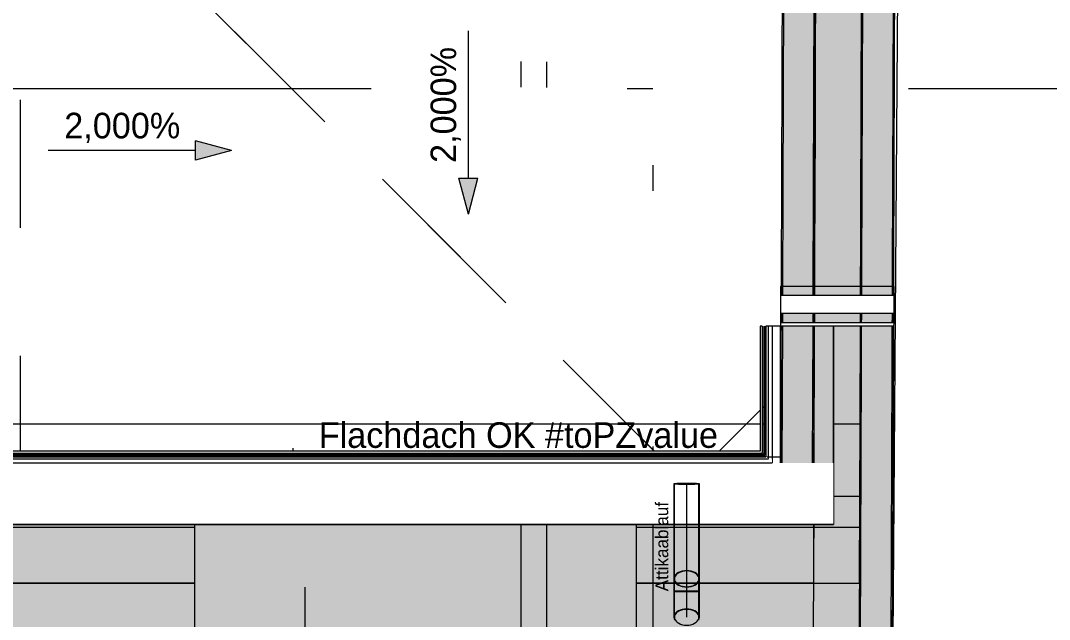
# Model space of a CAD drawing. Header units: metres. Extents: x -3 to 171, y -23 to 41.
# Drawn here: x 15.529 to 19.551, y -14.076 to -11.735 of the extents above; entities that cross this region are included whole.
import ezdxf

# ---------------------------------------------------------------- set-up
doc = ezdxf.new("R2010")
doc.units = ezdxf.units.M
doc.header["$MEASUREMENT"] = 0
doc.set_wipeout_variables(frame=1)
for name, pattern in [('Achse', [0.004, 0.002, -0.001, 0, -0.001]), ('Schnittlinie', [0.006, 0.003, -0.0015, 0, -0.0015]), ('Strichlinie weit', [0.004, 0.003, -0.001]), ('Untersicht', [0.001, 0.0005, -0.0005]), ('Wipeout_Contour', [1, 0, -1])]:
    doc.linetypes.add(name, pattern=pattern)
for name, color, linetype in [('5._2.DG PP STG1_1_000 Achsraster', 7, 'Continuous'), ('5._2.DG PP STG1_1_110 Wand Aussen', 7, 'Continuous'), ('5._2.DG PP STG1_1_140 Brüstung', 7, 'Continuous'), ('5._2.DG PP STG1_1_210 Decke', 7, 'Continuous'), ('5._2.DG PP STG1_1_220 Bodenaufbau - Außen_ Gefälle', 7, 'Continuous'), ('5._2.DG PP STG1_1_221 Bodenaufbau - Abdichtung', 7, 'Continuous'), ('5._2.DG PP STG1_1_221 Bodenaufbau - Terrassenbelag', 7, 'Continuous'), ('5._2.DG PP STG1_1_310 Dachkonstruktion massiv', 7, 'Continuous'), ('5._2.DG PP STG1_1_320 Dachstuhl', 7, 'Continuous'), ('5._2.DG PP STG1_1_325 Dachfenster', 7, 'Continuous'), ('5._2.DG PP STG1_1_330 Dachaufbau', 7, 'Continuous'), ('5._2.DG PP STG1_1_611 Entwässerung', 7, 'Continuous'), ('5._2.DG PP STG1_1_815 Raumbegrenzung', 7, 'Continuous'), ('5._2.DG PP STG1_1_851 Marker Schnitt', 7, 'Continuous'), ('5._2.DG PP STG1_1_950 Polierplan Bemaßung', 7, 'Continuous'), ('5._2.DG PP STG1_1_955 Polierplan Beschriftung', 7, 'Continuous'), ('5._2.DG PP STG1_1_Neubau_840 Baulinien', 7, 'Continuous')]:
    doc.layers.add(name, color=color, linetype=linetype)
doc.styles.add('ERSTELLTER_STIL_2', font='')
doc.styles.get('ERSTELLTER_STIL_2').set_extended_font_data('Eurostile')
doc.linetypes.add('Grenze Bundesland', pattern='A,0,[1,415_260415_PP_VA_1_8 2 DG1.Shx,S=1.5873e-05,R=0,X=0,Y=0],-0.003,0', length=0.003)
doc.linetypes.add('Grenze Grundstück', pattern='A,0,[2,415_260415_PP_VA_1_8 2 DG1.Shx,S=0.00031746,R=0,X=0,Y=0],-0.04,0', length=0.04)

msp = doc.modelspace()

# ---------------------------------------------------------------- hatches: boundary and pattern name
at = {"layer": '5._2.DG PP STG1_1_110 Wand Aussen', "linetype": 'Continuous', "lineweight": 0, "true_color": 0x373737}
msp.add_hatch(color=250, dxfattribs=at).paths.add_polyline_path([(18.81, -14.9996), (18.86, 0.0004), (18.855, 0.0004), (18.805, -14.9996)])
at = {"layer": '5._2.DG PP STG1_1_110 Wand Aussen', "linetype": 'Continuous', "lineweight": 13, "true_color": 0xff6400}
msp.add_hatch(color=30, dxfattribs=at).paths.add_polyline_path([(18.93, -15), (18.98, 0), (18.86, 0.0004), (18.81, -14.9996)])
at = {"layer": '5._2.DG PP STG1_1_950 Polierplan Bemaßung', "linetype": 'Continuous', "lineweight": 13, "true_color": 0x6c6cff}
for points in [[(16.3532, -12.243), (16.2133, -12.2055), (16.2133, -12.2805)], [(17.2794, -12.4915), (17.3169, -12.3516), (17.2419, -12.3516)]]:
    msp.add_hatch(color=171, dxfattribs=at).paths.add_polyline_path(points)
at = {"layer": '5._2.DG PP STG1_1_950 Polierplan Bemaßung', "linetype": 'Continuous', "lineweight": 0, "true_color": 0x000000}
for points in [[(16.5944, -13.5067), (16.6444, -13.5067), (16.6406, -13.4876), (16.6298, -13.4713), (16.6136, -13.4605), (16.5944, -13.4567)], [(16.5944, -13.5067), (16.5444, -13.5067), (16.5482, -13.5258), (16.5591, -13.5421), (16.5753, -13.5529), (16.5944, -13.5567)]]:
    msp.add_hatch(color=18, dxfattribs=at).paths.add_polyline_path(points)

# ---------------------------------------------------------------- linework, layer by layer
at = {"layer": '5._2.DG PP STG1_1_000 Achsraster', "color": 5, "linetype": 'Achse', "lineweight": 0, "ltscale": 1000}
for p, q in [((18, 3), (18, -22.5231)), ((-1.5, -12), (21, -12))]:
    msp.add_line(p, q, dxfattribs=at)
at = {"layer": '5._2.DG PP STG1_1_110 Wand Aussen', "color": 7, "linetype": 'Continuous', "lineweight": 18, "ltscale": 1000}
msp.add_line((18.805, -14.9996), (18.855, 0.0004), dxfattribs=at)
at = {"layer": '5._2.DG PP STG1_1_110 Wand Aussen', "color": 7, "linetype": 'Continuous', "lineweight": 13, "ltscale": 1000}
for p, q in [((18.81, -14.9996), (18.86, 0.0004)), ((18.93, -15), (18.98, 0))]:
    msp.add_line(p, q, dxfattribs=at)
at = {"layer": '5._2.DG PP STG1_1_110 Wand Aussen', "color": 7, "linetype": 'Continuous', "lineweight": 13, "ltscale": 1000, "flags": 128}
for points in [[(18.935, -15), (18.985, 0)], [(18.5049, -13.5446), (18.4999, -13.5446)], [(18.6249, -13.545), (18.5049, -13.5446)], [(18.6299, -13.545), (18.6249, -13.545)]]:
    msp.add_lwpolyline(points, dxfattribs=at)
at = {"layer": '5._2.DG PP STG1_1_210 Decke', "color": 7, "linetype": 'Continuous', "lineweight": 13, "ltscale": 1000, "true_color": 0xf4f4f4, "flags": 128}
msp.add_lwpolyline([(0.1362, -1.6878), (0.1803, -13.715), (6.39, -13.715), (6.39, -14.87), (12.42, -14.87), (12.42, -13.715), (18.8093, -13.715), (18.8494, -1.6878), (12.525, -1.6878), (12.525, -0.13), (6.455, -0.13), (6.455, -1.6878)], close=True, dxfattribs=at)
at = {"layer": '5._2.DG PP STG1_1_220 Bodenaufbau - Außen_ Gefälle', "color": 7, "linetype": 'Continuous', "lineweight": 13, "ltscale": 1000, "flags": 128}
msp.add_lwpolyline([(12.55, -13.545), (18.6299, -13.545), (18.6378, -11.155), (12.55, -11.155)], close=True, dxfattribs=at)
at = {"layer": '5._2.DG PP STG1_1_221 Bodenaufbau - Abdichtung', "color": 171, "linetype": 'Untersicht', "lineweight": 13, "ltscale": 1000, "true_color": 0x6c6cff, "flags": 128}
for points in [[(18.1328, -13.545), (15.5228, -10.935)], [(15.5289, -10.9411), (18.1328, -13.545)], [(15.5289, -13.545), (15.5289, -10.9411)], [(18.6383, -11.025), (18.6315, -13.0463)], [(18.1328, -13.545), (18.6315, -13.0463)], [(18.6315, -13.0463), (18.1328, -13.545)], [(18.6315, -13.0463), (18.6299, -13.545)], [(18.6325, -13.0453), (18.6309, -13.545)], [(18.6313, -13.545), (18.6329, -13.0449)], [(18.6315, -13.0463), (18.6325, -13.0453), (18.6329, -13.0449)], [(18.1328, -13.545), (15.5289, -13.545)], [(18.6299, -13.545), (18.1328, -13.545)], [(18.6299, -13.545), (18.6309, -13.545)]]:
    msp.add_lwpolyline(points, dxfattribs=at)
at = {"layer": '5._2.DG PP STG1_1_221 Bodenaufbau - Terrassenbelag', "color": 7, "linetype": 'Continuous', "lineweight": 18, "ltscale": 1000, "flags": 128}
for points in [[(18.6378, -11.16), (18.63, -13.505)], [(18.63, -13.505), (12.555, -13.505)]]:
    msp.add_lwpolyline(points, dxfattribs=at)
at = {"layer": '5._2.DG PP STG1_1_310 Dachkonstruktion massiv', "color": 7, "linetype": 'Continuous', "lineweight": 18, "ltscale": 1000, "flags": 128}
for points in [[(18.8107, -13.3122), (12.24, -13.3122)], [(18.8086, -13.9344), (18.8097, -13.595), (18.8107, -13.3122)], [(18.8097, -13.595), (12.24, -13.595)], [(12.55, -13.9344), (18.8086, -13.9344)], [(18.8086, -13.9344), (18.8055, -14.87)]]:
    msp.add_lwpolyline(points, dxfattribs=at)
at = {"layer": '5._2.DG PP STG1_1_320 Dachstuhl', "color": 7, "linetype": 'Continuous', "lineweight": 18, "ltscale": 1000, "flags": 128}
for points in [[(12.42, -13.585), (18.6297, -13.585)], [(18.6297, -13.585), (18.6286, -13.9344)], [(18.6286, -13.9344), (12.42, -13.9344)]]:
    msp.add_lwpolyline(points, dxfattribs=at)
at = {"layer": '5._2.DG PP STG1_1_330 Dachaufbau', "color": 7, "linetype": 'Continuous', "lineweight": 13, "ltscale": 1000}
msp.add_line((18.9422, -12.7744), (18.4999, -12.7744), dxfattribs=at)
at = {"layer": '5._2.DG PP STG1_1_330 Dachaufbau', "color": 7, "linetype": 'Continuous', "lineweight": 18, "ltscale": 1000, "flags": 128}
msp.add_lwpolyline([(18.9419, -12.93), (18.9348, -15.07)], dxfattribs=at)
at = {"layer": '5._2.DG PP STG1_1_611 Entwässerung', "color": 171, "linetype": 'Continuous', "lineweight": 13, "ltscale": 1000, "true_color": 0x6c6cff}
for p, q in [((18.0828, -13.9173), (18.0828, -14.0673)), ((18.1828, -14.0673), (18.1828, -13.9173))]:
    msp.add_line(p, q, dxfattribs=at)
at = {"layer": '5._2.DG PP STG1_1_611 Entwässerung', "color": 171, "linetype": 'Grenze Bundesland', "lineweight": 13, "ltscale": 1000, "true_color": 0x6c6cff}
for p, q in [((18.0848, -14.0673), (18.0848, -13.9173)), ((18.1808, -14.0673), (18.1808, -13.9173))]:
    msp.add_line(p, q, dxfattribs=at)
at = {"layer": '5._2.DG PP STG1_1_611 Entwässerung', "color": 7, "linetype": 'Strichlinie weit', "lineweight": 13, "ltscale": 1000}
msp.add_line((18.1328, -14.0673), (18.1328, -13.9173), dxfattribs=at)
at = {"layer": '5._2.DG PP STG1_1_611 Entwässerung', "color": 171, "linetype": 'Strichlinie weit', "lineweight": 13, "ltscale": 1000, "true_color": 0x6c6cff, "flags": 128}
for points in [[(18.1328, -13.8852), (18.1241, -13.8857), (18.1157, -13.8871), (18.1078, -13.8895), (18.1007, -13.8927), (18.0945, -13.8966), (18.0895, -13.9012), (18.0858, -13.9063), (18.0836, -13.9117), (18.0828, -13.9173), (18.0836, -13.9229), (18.0858, -13.9283), (18.0895, -13.9334), (18.0945, -13.938), (18.1007, -13.9419), (18.1078, -13.9451), (18.1157, -13.9475), (18.1241, -13.949), (18.1328, -13.9494), (18.1415, -13.949), (18.1499, -13.9475), (18.1578, -13.9451), (18.165, -13.9419), (18.1711, -13.938), (18.1761, -13.9334), (18.1798, -13.9283), (18.1821, -13.9229), (18.1828, -13.9173), (18.1821, -13.9117), (18.1798, -13.9063), (18.1761, -13.9012), (18.1711, -13.8966), (18.165, -13.8927), (18.1578, -13.8895), (18.1499, -13.8871), (18.1415, -13.8857)], [(18.1328, -13.8865), (18.1245, -13.8869), (18.1164, -13.8883), (18.1088, -13.8906), (18.102, -13.8937), (18.0961, -13.8975), (18.0913, -13.9019), (18.0877, -13.9068), (18.0856, -13.9119), (18.0848, -13.9173), (18.0856, -13.9227), (18.0877, -13.9279), (18.0913, -13.9327), (18.0961, -13.9371), (18.102, -13.9409), (18.1088, -13.944), (18.1164, -13.9463), (18.1245, -13.9477), (18.1328, -13.9482), (18.1412, -13.9477), (18.1492, -13.9463), (18.1568, -13.944), (18.1637, -13.9409), (18.1696, -13.9371), (18.1744, -13.9327), (18.1779, -13.9279), (18.1801, -13.9227), (18.1808, -13.9173), (18.1801, -13.9119), (18.1779, -13.9068), (18.1744, -13.9019), (18.1696, -13.8975), (18.1637, -13.8937), (18.1568, -13.8906), (18.1492, -13.8883), (18.1412, -13.8869)], [(18.1328, -13.9648), (18.1245, -13.9648), (18.1164, -13.9649), (18.1088, -13.9649), (18.102, -13.965), (18.0961, -13.9651), (18.0913, -13.9653), (18.0877, -13.9654), (18.0856, -13.9656), (18.0848, -13.9658), (18.0856, -13.9659), (18.0877, -13.9661), (18.0913, -13.9662), (18.0961, -13.9664), (18.102, -13.9665), (18.1088, -13.9666), (18.1164, -13.9667), (18.1245, -13.9667), (18.1328, -13.9667), (18.1412, -13.9667), (18.1492, -13.9667), (18.1568, -13.9666), (18.1637, -13.9665), (18.1696, -13.9664), (18.1744, -13.9662), (18.1779, -13.9661), (18.1801, -13.9659), (18.1808, -13.9658), (18.1801, -13.9656), (18.1779, -13.9654), (18.1744, -13.9653), (18.1696, -13.9651), (18.1637, -13.965), (18.1568, -13.9649), (18.1492, -13.9649), (18.1412, -13.9648)], [(18.1328, -14.0365), (18.1245, -14.0369), (18.1164, -14.0383), (18.1088, -14.0406), (18.102, -14.0437), (18.0961, -14.0475), (18.0913, -14.0519), (18.0877, -14.0568), (18.0856, -14.0619), (18.0848, -14.0673), (18.0856, -14.0727), (18.0877, -14.0779), (18.0913, -14.0827), (18.0961, -14.0871), (18.102, -14.0909), (18.1088, -14.094), (18.1164, -14.0963), (18.1245, -14.0977), (18.1328, -14.0982), (18.1412, -14.0977), (18.1492, -14.0963), (18.1568, -14.094), (18.1637, -14.0909), (18.1696, -14.0871), (18.1744, -14.0827), (18.1779, -14.0779), (18.1801, -14.0727), (18.1808, -14.0673), (18.1801, -14.0619), (18.1779, -14.0568), (18.1744, -14.0519), (18.1696, -14.0475), (18.1637, -14.0437), (18.1568, -14.0406), (18.1492, -14.0383), (18.1412, -14.0369)]]:
    msp.add_lwpolyline(points, close=True, dxfattribs=at)
at = {"layer": '5._2.DG PP STG1_1_611 Entwässerung', "color": 171, "linetype": 'Continuous', "lineweight": 13, "ltscale": 1000, "true_color": 0x6c6cff, "flags": 128}
msp.add_lwpolyline([(18.1328, -13.9648), (18.1241, -13.9648), (18.1157, -13.9648), (18.1078, -13.9649), (18.1007, -13.965), (18.0945, -13.9651), (18.0895, -13.9653), (18.0858, -13.9654), (18.0836, -13.9656), (18.0828, -13.9658), (18.0836, -13.9659), (18.0858, -13.9661), (18.0895, -13.9663), (18.0945, -13.9664), (18.1007, -13.9665), (18.1078, -13.9666), (18.1157, -13.9667), (18.1241, -13.9667), (18.1328, -13.9668), (18.1415, -13.9667), (18.1499, -13.9667), (18.1578, -13.9666), (18.165, -13.9665), (18.1711, -13.9664), (18.1761, -13.9663), (18.1798, -13.9661), (18.1821, -13.9659), (18.1828, -13.9658), (18.1821, -13.9656), (18.1798, -13.9654), (18.1761, -13.9653), (18.1711, -13.9651), (18.165, -13.965), (18.1578, -13.9649), (18.1499, -13.9648), (18.1415, -13.9648)], close=True, dxfattribs=at)
msp.add_lwpolyline([(18.1798, -14.0783), (18.1821, -14.0729), (18.1828, -14.0673), (18.1821, -14.0617), (18.1798, -14.0563), (18.1761, -14.0512), (18.1711, -14.0466), (18.165, -14.0427), (18.1578, -14.0395), (18.1499, -14.0371), (18.1415, -14.0357), (18.1328, -14.0352), (18.1241, -14.0357), (18.1157, -14.0371), (18.1078, -14.0395), (18.1007, -14.0427), (18.0945, -14.0466), (18.0895, -14.0512), (18.0858, -14.0563), (18.0836, -14.0617), (18.0828, -14.0673), (18.0836, -14.0729), (18.0858, -14.0783)], dxfattribs=at)
at = {"layer": '5._2.DG PP STG1_1_950 Polierplan Bemaßung', "color": 171, "linetype": 'Continuous', "lineweight": 13, "ltscale": 1000, "true_color": 0x6c6cff}
for p, q in [((17.2794, -12.2915), (17.2794, -11.7752)), ((16.2133, -12.2805), (16.2133, -12.2055)), ((16.3532, -12.243), (16.2133, -12.2055)), ((16.1532, -12.243), (15.6369, -12.243)), ((16.2133, -12.243), (16.1532, -12.243)), ((16.3532, -12.243), (16.2133, -12.2805)), ((17.2794, -12.3516), (17.2794, -12.2915)), ((17.2419, -12.3516), (17.3169, -12.3516)), ((17.2794, -12.4915), (17.2419, -12.3516)), ((17.2794, -12.4915), (17.3169, -12.3516))]:
    msp.add_line(p, q, dxfattribs=at)
at = {"layer": '5._2.DG PP STG1_1_950 Polierplan Bemaßung', "color": 7, "linetype": 'Continuous', "lineweight": 13, "ltscale": 1000}
for p, q in [((16.5944, -13.6067), (16.5944, -13.4067)), ((16.4944, -13.5067), (16.6944, -13.5067))]:
    msp.add_line(p, q, dxfattribs=at)
msp.add_circle((16.5944, -13.5067), 0.05, dxfattribs=at)

# ---------------------------------------------------------------- texts
at = {"layer": '5._2.DG PP STG1_1_950 Polierplan Bemaßung', "color": 171, "linetype": 'Continuous', "lineweight": 13, "true_color": 0x6c6cff, "insert": (17.2503, -12.2915), "char_height": 0.1, "attachment_point": 7, "rotation": 90, "style": 'ERSTELLTER_STIL_2'}
msp.add_mtext('\\A1;{\\pql;\\fEurostile|b0|i0|c0|p0;\\W1.000000;2,000\\fEurostile|b0|i0|c0|p0;\\W1.000000;%}', dxfattribs=at)
at = {"layer": '5._2.DG PP STG1_1_950 Polierplan Bemaßung', "color": 171, "linetype": 'Continuous', "lineweight": 13, "true_color": 0x6c6cff, "insert": (16.1532, -12.214), "char_height": 0.1, "attachment_point": 9, "style": 'ERSTELLTER_STIL_2'}
msp.add_mtext('\\A1;{\\pqr;\\fEurostile|b0|i0|c0|p0;\\W1.000000;2,000\\fEurostile|b0|i0|c0|p0;\\W1.000000;%}', dxfattribs=at)
at = {"layer": '5._2.DG PP STG1_1_950 Polierplan Bemaßung', "color": 7, "linetype": 'Continuous', "lineweight": 13, "insert": (16.6944, -13.4067), "char_height": 0.1, "width": 1.59712, "attachment_point": 7, "style": 'ERSTELLTER_STIL_2'}
msp.add_mtext('\\A1;{\\pql;\\fEurostile|b0|i0|c0|p0;\\W1.000000;Flachdach OK #toPZvalue}', dxfattribs=at)

# ---------------------------------------------------------------- next in the draw order: wipeouts: each hides what was drawn before it
at = {"color": 254, "linetype": 'Wipeout_Contour', "lineweight": 0, "ltscale": 90.627839}
msp.add_wipeout([(18.4247, -13.4181), (18.4247, -12.93), (18.4197, -12.93), (18.4197, -13.4181)], dxfattribs=at).dxf.layer = '5._2.DG PP STG1_1_140 Brüstung'

# ---------------------------------------------------------------- next in the draw order: wipeouts: each hides what was drawn before it
at = {"color": 254, "linetype": 'Wipeout_Contour', "lineweight": 0, "ltscale": 90.64795}
msp.add_wipeout([(18.4284, -13.4231), (18.4284, -12.93), (18.4247, -12.93), (18.4247, -13.4231)], dxfattribs=at).dxf.layer = '5._2.DG PP STG1_1_140 Brüstung'

# ---------------------------------------------------------------- next in the draw order: hatches: boundary and pattern name
at = {"layer": '5._2.DG PP STG1_1_140 Brüstung', "linetype": 'Continuous', "lineweight": 13}
for points in [[(18.4338, -13.4268), (18.4338, -12.93), (18.4284, -12.93), (18.4284, -13.4268)], [(18.4428, -13.4358), (18.4428, -12.93), (18.4373, -12.93), (18.4373, -13.4358)]]:
    msp.add_hatch(color=4, dxfattribs=at).paths.add_polyline_path(points)

# ---------------------------------------------------------------- next in the draw order: linework, layer by layer
at = {"layer": '5._2.DG PP STG1_1_140 Brüstung', "color": 7, "linetype": 'Continuous', "lineweight": 18, "ltscale": 1000, "flags": 128}
msp.add_lwpolyline([(18.4197, -12.93), (18.4197, -13.4181)], dxfattribs=at)

# ---------------------------------------------------------------- next in the draw order: wipeouts: each hides what was drawn before it
at = {"color": 254, "linetype": 'Wipeout_Contour', "lineweight": 0, "ltscale": 90.728681}
msp.add_wipeout([(18.4465, -13.4412), (18.4465, -12.93), (18.4428, -12.93), (18.4428, -13.4412)], dxfattribs=at).dxf.layer = '5._2.DG PP STG1_1_140 Brüstung'

# ---------------------------------------------------------------- next in the draw order: linework, layer by layer
at = {"layer": '5._2.DG PP STG1_1_140 Brüstung', "color": 7, "linetype": 'Continuous', "lineweight": 18, "ltscale": 1000, "flags": 128}
msp.add_lwpolyline([(18.4247, -12.93), (18.4197, -12.93)], dxfattribs=at)

# ---------------------------------------------------------------- next in the draw order: wipeouts: each hides what was drawn before it
at = {"color": 254, "linetype": 'Wipeout_Contour', "lineweight": 0, "ltscale": 90.747488}
msp.add_wipeout([(18.4515, -13.445), (18.4515, -12.93), (18.4465, -12.93), (18.4465, -13.445)], dxfattribs=at).dxf.layer = '5._2.DG PP STG1_1_140 Brüstung'

# ---------------------------------------------------------------- next in the draw order: linework, layer by layer
at = {"layer": '5._2.DG PP STG1_1_140 Brüstung', "color": 7, "linetype": 'Continuous', "lineweight": 13, "ltscale": 1000}
for p in [(18.4284, -12.93), (18.4284, -13.4268)]:
    msp.add_line(p, (18.4284, -13.4231), dxfattribs=at)
at = {"layer": '5._2.DG PP STG1_1_140 Brüstung', "color": 7, "linetype": 'Continuous', "lineweight": 18, "ltscale": 1000, "flags": 128}
msp.add_lwpolyline([(18.4284, -12.93), (18.4247, -12.93)], dxfattribs=at)

# ---------------------------------------------------------------- next in the draw order: wipeouts: each hides what was drawn before it
at = {"color": 254, "linetype": 'Wipeout_Contour', "lineweight": 0, "ltscale": 90.786106}
msp.add_wipeout([(18.4665, -13.45), (18.4665, -12.93), (18.4515, -12.93), (18.4515, -13.45)], dxfattribs=at).dxf.layer = '5._2.DG PP STG1_1_140 Brüstung'

# ---------------------------------------------------------------- next in the draw order: linework, layer by layer
at = {"layer": '5._2.DG PP STG1_1_140 Brüstung', "color": 7, "linetype": 'Continuous', "lineweight": 13, "ltscale": 1000}
for p, q in [((18.4338, -12.93), (18.4338, -13.4268)), ((18.4373, -12.93), (18.4373, -13.4322)), ((18.4428, -12.93), (18.4428, -13.4358)), ((18.4338, -13.4322), (18.4338, -13.4268)), ((18.4373, -13.4358), (18.4373, -13.4322)), ((18.4428, -13.4412), (18.4428, -13.4358))]:
    msp.add_line(p, q, dxfattribs=at)

# ---------------------------------------------------------------- next in the draw order: wipeouts: each hides what was drawn before it
at = {"color": 254, "linetype": 'Wipeout_Contour', "lineweight": 0, "ltscale": 91.224073}
msp.add_wipeout([(18.7064, -13.4649), (18.7064, -12.93), (18.4665, -12.93), (18.4665, -13.4649)], dxfattribs=at).dxf.layer = '5._2.DG PP STG1_1_140 Brüstung'

# ---------------------------------------------------------------- next in the draw order: hatches: boundary and pattern name
at = {"layer": '5._2.DG PP STG1_1_110 Wand Aussen', "linetype": 'Continuous', "lineweight": 0, "true_color": 0x373737}
msp.add_hatch(color=250, dxfattribs=at).paths.add_polyline_path([(18.5078, -11.155), (18.4999, -13.5446), (18.5049, -13.5446), (18.5128, -11.155)])
at = {"layer": '5._2.DG PP STG1_1_110 Wand Aussen', "linetype": 'Continuous', "lineweight": 13, "true_color": 0xff6400}
msp.add_hatch(color=30, dxfattribs=at).paths.add_polyline_path([(18.6249, -13.545), (18.6328, -11.155), (18.5128, -11.155), (18.5049, -13.5446)])

# ---------------------------------------------------------------- next in the draw order: linework, layer by layer
at = {"layer": '5._2.DG PP STG1_1_110 Wand Aussen', "color": 7, "linetype": 'Continuous', "lineweight": 13, "ltscale": 1000}
for p, q in [((18.5128, -11.155), (18.5049, -13.5446)), ((18.6249, -13.545), (18.6328, -11.155))]:
    msp.add_line(p, q, dxfattribs=at)
at = {"layer": '5._2.DG PP STG1_1_110 Wand Aussen', "color": 7, "linetype": 'Continuous', "lineweight": 18, "ltscale": 1000, "flags": 128}
for points in [[(18.6383, -11.025), (18.625, -14.999)], [(18.5078, -11.155), (18.4999, -13.5446)]]:
    msp.add_lwpolyline(points, dxfattribs=at)
at = {"layer": '5._2.DG PP STG1_1_110 Wand Aussen', "color": 7, "linetype": 'Continuous', "lineweight": 13, "ltscale": 1000, "flags": 128}
msp.add_lwpolyline([(18.6299, -13.545), (18.6378, -11.155)], dxfattribs=at)
at = {"layer": '5._2.DG PP STG1_1_140 Brüstung', "color": 7, "linetype": 'Continuous', "lineweight": 18, "ltscale": 1000}
for p, q in [((18.4515, -12.93), (18.4515, -13.45)), ((18.4665, -12.93), (18.4665, -13.4649))]:
    msp.add_line(p, q, dxfattribs=at)
at = {"layer": '5._2.DG PP STG1_1_140 Brüstung', "color": 7, "linetype": 'Continuous', "lineweight": 18, "ltscale": 1000, "flags": 128}
for points in [[(18.4465, -12.93), (18.4428, -12.93)], [(18.4515, -12.93), (18.4465, -12.93)], [(18.4665, -12.93), (18.4515, -12.93)]]:
    msp.add_lwpolyline(points, dxfattribs=at)
at = {"layer": '5._2.DG PP STG1_1_330 Dachaufbau', "color": 7, "linetype": 'Continuous', "lineweight": 18, "ltscale": 1000, "flags": 128}
msp.add_lwpolyline([(18.4999, -13.585), (18.4999, -12.93)], dxfattribs=at)
at = {"layer": '5._2.DG PP STG1_1_815 Raumbegrenzung', "color": 7, "linetype": 'Continuous', "lineweight": 13, "ltscale": 1000}
msp.add_line((12.55, -13.44), (18.5002, -13.4402), dxfattribs=at)

# ---------------------------------------------------------------- next in the draw order: wipeouts: each hides what was drawn before it
at = {"color": 254, "linetype": 'Wipeout_Contour', "lineweight": 0, "ltscale": 69.019749}
msp.add_wipeout([(18.7067, -13.7049), (18.7067, -12.93), (18.7064, -13.7049)], dxfattribs=at).dxf.layer = '5._2.DG PP STG1_1_140 Brüstung'

# ---------------------------------------------------------------- next in the draw order: hatches: boundary and pattern name
at = {"layer": '5._2.DG PP STG1_1_110 Wand Aussen', "linetype": 'Continuous', "lineweight": 13, "true_color": 0x3f7f02}
msp.add_hatch(color=76, dxfattribs=at).paths.add_polyline_path([(18.805, -14.9996), (18.855, 0.0004), (18.675, 0.001), (18.625, -14.999)])

# ---------------------------------------------------------------- next in the draw order: linework, layer by layer
at = {"layer": '5._2.DG PP STG1_1_140 Brüstung', "color": 7, "linetype": 'Continuous', "lineweight": 18, "ltscale": 1000}
msp.add_line((18.7064, -12.93), (18.7064, -13.7049), dxfattribs=at)
at = {"layer": '5._2.DG PP STG1_1_140 Brüstung', "color": 7, "linetype": 'Continuous', "lineweight": 18, "ltscale": 1000, "flags": 128}
for points in [[(18.7064, -12.93), (18.4665, -12.93)], [(18.7067, -13.7049), (18.7067, -12.93)]]:
    msp.add_lwpolyline(points, dxfattribs=at)
at = {"layer": '5._2.DG PP STG1_1_Neubau_840 Baulinien', "color": 76, "linetype": 'Grenze Grundstück', "lineweight": 13, "ltscale": 1000, "true_color": 0x3f7f02, "flags": 128}
msp.add_lwpolyline([(0.0612, -22.5231), (0.0564, -12.2031), (0, -0.0002), (18.985, -0.0012), (18.958, -11.4452), (18.9, -19.5674), (18.8871, -22.5231)], dxfattribs=at)

# ---------------------------------------------------------------- next in the draw order: wipeouts: each hides what was drawn before it
at = {"color": 254, "linetype": 'Wipeout_Contour', "lineweight": 0, "ltscale": 88.023455}
msp.add_wipeout([(17.9369, -13.5322), (16.21, -13.5322), (16.21, -14.1502), (17.9369, -14.1502)], dxfattribs=at).dxf.layer = '5._2.DG PP STG1_1_325 Dachfenster'
at = {"color": 254, "linetype": 'Wipeout_Contour', "lineweight": 0, "ltscale": 90.850434}
msp.add_wipeout([(18.4999, -12.8098), (18.4999, -12.8805), (18.9419, -12.8805), (18.9421, -12.8098)], dxfattribs=at).dxf.layer = '5._2.DG PP STG1_1_330 Dachaufbau'

# ---------------------------------------------------------------- next in the draw order: hatches: boundary and pattern name
at = {"layer": '5._2.DG PP STG1_1_330 Dachaufbau', "linetype": 'Continuous', "lineweight": 13, "true_color": 0xd2b48c}
for points in [[(18.4999, -12.8098), (18.9421, -12.8098), (18.9422, -12.7744), (18.4999, -12.7744)], [(18.942, -12.9159), (18.942, -12.8805), (18.4999, -12.8805), (18.4999, -12.9159)]]:
    msp.add_hatch(color=43, dxfattribs=at).paths.add_polyline_path(points)
at = {"layer": '5._2.DG PP STG1_1_330 Dachaufbau', "linetype": 'Continuous', "lineweight": 0, "true_color": 0x000000}
msp.add_hatch(color=18, dxfattribs=at).paths.add_polyline_path([(18.4999, -12.93), (18.4999, -13.585), (12.55, -13.585), (12.55, -15.07), (13.745, -15.07), (13.745, -14.228), (15.495, -14.228), (15.495, -15.07), (16.21, -15.07), (16.21, -14.228), (17.96, -14.228), (17.96, -15.07), (18.9348, -15.07), (18.9419, -12.93)])

# ---------------------------------------------------------------- next in the draw order: linework, layer by layer
at = {"layer": '5._2.DG PP STG1_1_325 Dachfenster', "color": 7, "linetype": 'Continuous', "lineweight": 13, "ltscale": 1000}
msp.add_line((16.6419, -15.8803), (16.6419, -13.9497), dxfattribs=at)
at = {"layer": '5._2.DG PP STG1_1_325 Dachfenster', "color": 7, "linetype": 'Continuous', "lineweight": 13, "ltscale": 1000, "true_color": 0xf4f4f4, "flags": 128}
for points in [[(16.21, -14.1502), (16.21, -13.5322)], [(16.21, -13.5322), (17.9369, -13.5322)], [(17.9369, -14.1502), (17.9369, -13.5322)]]:
    msp.add_lwpolyline(points, dxfattribs=at)
at = {"layer": '5._2.DG PP STG1_1_330 Dachaufbau', "color": 7, "linetype": 'Continuous', "lineweight": 18, "ltscale": 1000, "flags": 128}
msp.add_lwpolyline([(12.55, -13.585), (18.4999, -13.585)], dxfattribs=at)
at = {"layer": '5._2.DG PP STG1_1_851 Marker Schnitt', "color": 7, "linetype": 'Schnittlinie', "lineweight": 13, "ltscale": 1000}
for p, q in [((17.4851, 4.805), (17.4851, -22.5231)), ((17.5851, 4.8037), (17.5851, -22.5231))]:
    msp.add_line(p, q, dxfattribs=at)

# ---------------------------------------------------------------- next in the draw order: wipeouts: each hides what was drawn before it
at = {"color": 254, "linetype": 'Wipeout_Contour', "lineweight": 0, "ltscale": 67.700665}
msp.add_wipeout([(18.4197, -13.4181), (18.4247, -13.4231), (18.4247, -13.4181)], dxfattribs=at).dxf.layer = '5._2.DG PP STG1_1_140 Brüstung'
at = {"color": 254, "linetype": 'Wipeout_Contour', "lineweight": 0, "ltscale": 90.850318}
msp.add_wipeout([(18.942, -12.8805), (18.9421, -12.8098), (18.4999, -12.8098), (18.4999, -12.8805)], dxfattribs=at).dxf.layer = '5._2.DG PP STG1_1_330 Dachaufbau'
at = {"color": 254, "linetype": 'Wipeout_Contour', "lineweight": 0, "ltscale": 91.025051}
msp.add_wipeout([(18.4999, -12.93), (18.9419, -12.93), (18.942, -12.9159), (18.4999, -12.9159)], dxfattribs=at).dxf.layer = '5._2.DG PP STG1_1_330 Dachaufbau'

# ---------------------------------------------------------------- next in the draw order: linework, layer by layer
at = {"layer": '5._2.DG PP STG1_1_330 Dachaufbau', "color": 7, "linetype": 'Continuous', "lineweight": 13, "ltscale": 1000}
for p, q in [((18.9421, -12.8098), (18.4999, -12.8098)), ((18.942, -12.8805), (18.4999, -12.8805)), ((18.942, -12.9159), (18.4999, -12.9159)), ((18.9419, -12.93), (18.4999, -12.93))]:
    msp.add_line(p, q, dxfattribs=at)
at = {"layer": '5._2.DG PP STG1_1_330 Dachaufbau', "color": 7, "linetype": 'Continuous', "lineweight": 13, "ltscale": 1000, "flags": 128}
for points in [[(18.4999, -12.7744), (18.4999, -12.8098), (18.4999, -12.8805), (18.4999, -12.9159), (18.4999, -12.93)], [(18.9422, -12.7744), (18.9421, -12.8098), (18.942, -12.8805), (18.942, -12.9159), (18.9419, -12.93)]]:
    msp.add_lwpolyline(points, dxfattribs=at)

# ---------------------------------------------------------------- next in the draw order: wipeouts: each hides what was drawn before it
at = {"color": 254, "linetype": 'Wipeout_Contour', "lineweight": 0, "ltscale": 67.718721}
msp.add_wipeout([(18.4247, -13.4231), (18.4284, -13.4268), (18.4284, -13.4231)], dxfattribs=at).dxf.layer = '5._2.DG PP STG1_1_140 Brüstung'

# ---------------------------------------------------------------- next in the draw order: hatches: boundary and pattern name
at = {"layer": '5._2.DG PP STG1_1_140 Brüstung', "linetype": 'Continuous', "lineweight": 13}
for points in [[(18.4284, -13.4268), (18.4338, -13.4322), (18.4338, -13.4268)], [(18.4373, -13.4358), (18.4428, -13.4412), (18.4428, -13.4358)]]:
    msp.add_hatch(color=4, dxfattribs=at).paths.add_polyline_path(points)

# ---------------------------------------------------------------- next in the draw order: wipeouts: each hides what was drawn before it
at = {"color": 254, "linetype": 'Wipeout_Contour', "lineweight": 0, "ltscale": 82.495545}
msp.add_wipeout([(18.4197, -13.4181), (12.5502, -13.4181), (12.5502, -13.4231), (18.4197, -13.4231)], dxfattribs=at).dxf.layer = '5._2.DG PP STG1_1_140 Brüstung'
at = {"color": 254, "linetype": 'Wipeout_Contour', "lineweight": 0, "ltscale": 67.794749}
msp.add_wipeout([(18.4428, -13.4412), (18.4465, -13.445), (18.4465, -13.4412)], dxfattribs=at).dxf.layer = '5._2.DG PP STG1_1_140 Brüstung'

# ---------------------------------------------------------------- next in the draw order: wipeouts: each hides what was drawn before it
at = {"color": 254, "linetype": 'Wipeout_Contour', "lineweight": 0, "ltscale": 69.096635}
msp.add_wipeout([(18.4197, -13.4231), (18.4247, -13.4231), (18.4197, -13.4181)], dxfattribs=at).dxf.layer = '5._2.DG PP STG1_1_140 Brüstung'
at = {"color": 254, "linetype": 'Wipeout_Contour', "lineweight": 0, "ltscale": 67.813274}
msp.add_wipeout([(18.4465, -13.445), (18.4515, -13.45), (18.4515, -13.445)], dxfattribs=at).dxf.layer = '5._2.DG PP STG1_1_140 Brüstung'

# ---------------------------------------------------------------- next in the draw order: wipeouts: each hides what was drawn before it
at = {"color": 254, "linetype": 'Wipeout_Contour', "lineweight": 0, "ltscale": 82.515159}
msp.add_wipeout([(18.4247, -13.4231), (12.5502, -13.4231), (12.5502, -13.4268), (18.4247, -13.4268)], dxfattribs=at).dxf.layer = '5._2.DG PP STG1_1_140 Brüstung'
at = {"color": 254, "linetype": 'Wipeout_Contour', "lineweight": 0, "ltscale": 67.856286}
msp.add_wipeout([(18.4515, -13.45), (18.4665, -13.4649), (18.4665, -13.45)], dxfattribs=at).dxf.layer = '5._2.DG PP STG1_1_140 Brüstung'

# ---------------------------------------------------------------- next in the draw order: wipeouts: each hides what was drawn before it
at = {"color": 254, "linetype": 'Wipeout_Contour', "lineweight": 0, "ltscale": 69.114986}
msp.add_wipeout([(18.4247, -13.4268), (18.4284, -13.4268), (18.4247, -13.4231)], dxfattribs=at).dxf.layer = '5._2.DG PP STG1_1_140 Brüstung'
at = {"color": 254, "linetype": 'Wipeout_Contour', "lineweight": 0, "ltscale": 68.419214}
msp.add_wipeout([(18.4665, -13.4649), (18.7064, -13.7049), (18.7064, -13.4649)], dxfattribs=at).dxf.layer = '5._2.DG PP STG1_1_140 Brüstung'

# ---------------------------------------------------------------- next in the draw order: hatches: boundary and pattern name
at = {"layer": '5._2.DG PP STG1_1_140 Brüstung', "linetype": 'Continuous', "lineweight": 13}
for points in [[(18.4284, -13.4268), (12.5502, -13.4268), (12.5502, -13.4322), (18.4284, -13.4322)], [(18.4284, -13.4322), (18.4338, -13.4322), (18.4284, -13.4268)], [(18.4373, -13.4358), (12.5502, -13.4358), (12.5502, -13.4412), (18.4373, -13.4412)], [(18.4373, -13.4412), (18.4428, -13.4412), (18.4373, -13.4358)]]:
    msp.add_hatch(color=4, dxfattribs=at).paths.add_polyline_path(points)

# ---------------------------------------------------------------- next in the draw order: linework, layer by layer
at = {"layer": '5._2.DG PP STG1_1_140 Brüstung', "color": 7, "linetype": 'Continuous', "lineweight": 18, "ltscale": 1000, "flags": 128}
msp.add_lwpolyline([(18.4197, -13.4181), (12.5502, -13.4181)], dxfattribs=at)

# ---------------------------------------------------------------- next in the draw order: wipeouts: each hides what was drawn before it
at = {"color": 254, "linetype": 'Wipeout_Contour', "lineweight": 0, "ltscale": 82.592631}
msp.add_wipeout([(18.4428, -13.4412), (12.5502, -13.4412), (12.5502, -13.445), (18.4428, -13.445)], dxfattribs=at).dxf.layer = '5._2.DG PP STG1_1_140 Brüstung'

# ---------------------------------------------------------------- next in the draw order: wipeouts: each hides what was drawn before it
at = {"color": 254, "linetype": 'Wipeout_Contour', "lineweight": 0, "ltscale": 69.191038}
msp.add_wipeout([(18.4428, -13.445), (18.4465, -13.445), (18.4428, -13.4412)], dxfattribs=at).dxf.layer = '5._2.DG PP STG1_1_140 Brüstung'

# ---------------------------------------------------------------- next in the draw order: wipeouts: each hides what was drawn before it
at = {"color": 254, "linetype": 'Wipeout_Contour', "lineweight": 0, "ltscale": 82.610389}
msp.add_wipeout([(18.4465, -13.445), (12.5502, -13.445), (12.5502, -13.45), (18.4465, -13.45)], dxfattribs=at).dxf.layer = '5._2.DG PP STG1_1_140 Brüstung'

# ---------------------------------------------------------------- next in the draw order: wipeouts: each hides what was drawn before it
at = {"color": 254, "linetype": 'Wipeout_Contour', "lineweight": 0, "ltscale": 69.209303}
msp.add_wipeout([(18.4465, -13.45), (18.4515, -13.45), (18.4465, -13.445)], dxfattribs=at).dxf.layer = '5._2.DG PP STG1_1_140 Brüstung'

# ---------------------------------------------------------------- next in the draw order: linework, layer by layer
at = {"layer": '5._2.DG PP STG1_1_140 Brüstung', "color": 7, "linetype": 'Continuous', "lineweight": 13, "ltscale": 1000}
for q in [(12.5502, -13.4268), (18.4284, -13.4231)]:
    msp.add_line((18.4284, -13.4268), q, dxfattribs=at)

# ---------------------------------------------------------------- next in the draw order: wipeouts: each hides what was drawn before it
at = {"color": 254, "linetype": 'Wipeout_Contour', "lineweight": 0, "ltscale": 82.645085}
msp.add_wipeout([(18.4515, -13.45), (12.5502, -13.45), (12.5502, -13.4649), (18.4515, -13.4649)], dxfattribs=at).dxf.layer = '5._2.DG PP STG1_1_140 Brüstung'

# ---------------------------------------------------------------- next in the draw order: wipeouts: each hides what was drawn before it
at = {"color": 254, "linetype": 'Wipeout_Contour', "lineweight": 0, "ltscale": 69.250159}
msp.add_wipeout([(18.4515, -13.4649), (18.4665, -13.4649), (18.4515, -13.45)], dxfattribs=at).dxf.layer = '5._2.DG PP STG1_1_140 Brüstung'

# ---------------------------------------------------------------- next in the draw order: linework, layer by layer
at = {"layer": '5._2.DG PP STG1_1_140 Brüstung', "color": 7, "linetype": 'Continuous', "lineweight": 13, "ltscale": 1000}
for p, q in [((18.4338, -13.4322), (12.5502, -13.4322)), ((18.4338, -13.4322), (18.4338, -13.4268)), ((18.4373, -13.4358), (18.4373, -13.4322)), ((18.4373, -13.4358), (12.5502, -13.4358)), ((18.4428, -13.4412), (12.5502, -13.4412)), ((18.4428, -13.4412), (18.4428, -13.4358))]:
    msp.add_line(p, q, dxfattribs=at)

# ---------------------------------------------------------------- next in the draw order: wipeouts: each hides what was drawn before it
at = {"color": 254, "linetype": 'Wipeout_Contour', "lineweight": 0, "ltscale": 83.012444}
msp.add_wipeout([(18.4665, -13.4649), (12.5502, -13.4649), (12.5502, -13.7049), (18.4665, -13.7049)], dxfattribs=at).dxf.layer = '5._2.DG PP STG1_1_140 Brüstung'

# ---------------------------------------------------------------- next in the draw order: linework, layer by layer
at = {"layer": '5._2.DG PP STG1_1_611 Entwässerung', "color": 171, "linetype": 'Strichlinie weit', "lineweight": 13, "ltscale": 1000, "true_color": 0x6c6cff, "flags": 128}
for points in [[(18.1328, -13.5448), (18.1241, -13.5448), (18.1157, -13.5448), (18.1078, -13.5449), (18.1007, -13.545), (18.0945, -13.5451), (18.0895, -13.5453), (18.0858, -13.5454), (18.0836, -13.5456), (18.0828, -13.5458), (18.0836, -13.5459), (18.0858, -13.5461), (18.0895, -13.5463), (18.0945, -13.5464), (18.1007, -13.5465), (18.1078, -13.5466), (18.1157, -13.5467), (18.1241, -13.5467), (18.1328, -13.5468), (18.1415, -13.5467), (18.1499, -13.5467), (18.1578, -13.5466), (18.165, -13.5465), (18.1711, -13.5464), (18.1761, -13.5463), (18.1798, -13.5461), (18.1821, -13.5459), (18.1828, -13.5458), (18.1821, -13.5456), (18.1798, -13.5454), (18.1761, -13.5453), (18.1711, -13.5451), (18.165, -13.545), (18.1578, -13.5449), (18.1499, -13.5448), (18.1415, -13.5448)], [(18.1328, -13.5448), (18.1245, -13.5448), (18.1164, -13.5449), (18.1088, -13.5449), (18.102, -13.545), (18.0961, -13.5451), (18.0913, -13.5453), (18.0877, -13.5454), (18.0856, -13.5456), (18.0848, -13.5458), (18.0856, -13.5459), (18.0877, -13.5461), (18.0913, -13.5462), (18.0961, -13.5464), (18.102, -13.5465), (18.1088, -13.5466), (18.1164, -13.5467), (18.1245, -13.5467), (18.1328, -13.5467), (18.1412, -13.5467), (18.1492, -13.5467), (18.1568, -13.5466), (18.1637, -13.5465), (18.1696, -13.5464), (18.1744, -13.5462), (18.1779, -13.5461), (18.1801, -13.5459), (18.1808, -13.5458), (18.1801, -13.5456), (18.1779, -13.5454), (18.1744, -13.5453), (18.1696, -13.5451), (18.1637, -13.545), (18.1568, -13.5449), (18.1492, -13.5449), (18.1412, -13.5448)]]:
    msp.add_lwpolyline(points, close=True, dxfattribs=at)

# ---------------------------------------------------------------- next in the draw order: wipeouts: each hides what was drawn before it
at = {"color": 254, "linetype": 'Wipeout_Contour', "lineweight": 0, "ltscale": 69.764458}
msp.add_wipeout([(18.4665, -13.7049), (18.7064, -13.7049), (18.4665, -13.4649)], dxfattribs=at).dxf.layer = '5._2.DG PP STG1_1_140 Brüstung'

# ---------------------------------------------------------------- next in the draw order: linework, layer by layer
at = {"layer": '5._2.DG PP STG1_1_140 Brüstung', "color": 7, "linetype": 'Continuous', "lineweight": 18, "ltscale": 1000}
for p, q in [((18.4515, -13.45), (12.5502, -13.45)), ((18.4665, -13.4649), (12.5502, -13.4649))]:
    msp.add_line(p, q, dxfattribs=at)

# ---------------------------------------------------------------- next in the draw order: wipeouts: each hides what was drawn before it
at = {"color": 254, "linetype": 'Wipeout_Contour', "lineweight": 0, "ltscale": 64.426482}
msp.add_wipeout([(18.7064, -13.7049), (12.5502, -13.7049), (18.7064, -13.7051)], dxfattribs=at).dxf.layer = '5._2.DG PP STG1_1_140 Brüstung'

# ---------------------------------------------------------------- next in the draw order: linework, layer by layer
at = {"layer": '5._2.DG PP STG1_1_140 Brüstung', "color": 7, "linetype": 'Continuous', "lineweight": 18, "ltscale": 1000}
msp.add_line((18.7064, -13.7049), (12.5502, -13.7049), dxfattribs=at)
at = {"layer": '5._2.DG PP STG1_1_140 Brüstung', "color": 7, "linetype": 'Continuous', "lineweight": 18, "ltscale": 1000, "flags": 128}
msp.add_lwpolyline([(12.5502, -13.7051), (18.7067, -13.7051)], dxfattribs=at)
at = {"layer": '5._2.DG PP STG1_1_611 Entwässerung', "color": 171, "linetype": 'Continuous', "lineweight": 13, "ltscale": 1000, "true_color": 0x6c6cff}
for p, q in [((18.0828, -13.5458), (18.0828, -13.9658)), ((18.1828, -13.9658), (18.1828, -13.5458))]:
    msp.add_line(p, q, dxfattribs=at)
at = {"layer": '5._2.DG PP STG1_1_611 Entwässerung', "color": 171, "linetype": 'Grenze Bundesland', "lineweight": 13, "ltscale": 1000, "true_color": 0x6c6cff}
for p, q in [((18.0848, -13.9658), (18.0848, -13.5458)), ((18.1808, -13.9658), (18.1808, -13.5458))]:
    msp.add_line(p, q, dxfattribs=at)
at = {"layer": '5._2.DG PP STG1_1_611 Entwässerung', "color": 7, "linetype": 'Strichlinie weit', "lineweight": 13, "ltscale": 1000}
msp.add_line((18.1328, -13.9658), (18.1328, -13.5458), dxfattribs=at)

# ---------------------------------------------------------------- next in the draw order: texts
at = {"layer": '5._2.DG PP STG1_1_955 Polierplan Beschriftung', "color": 171, "linetype": 'Continuous', "lineweight": 13, "true_color": 0x6c6cff, "insert": (18.0615, -13.9658), "char_height": 0.05, "attachment_point": 7, "rotation": 90, "style": 'ERSTELLTER_STIL_2'}
msp.add_mtext('\\A1;{\\pql;\\fEurostile|b0|i0|c0|p0;\\W1.000000;Attikaablauf}', dxfattribs=at)

doc.saveas('drawing.dxf')
